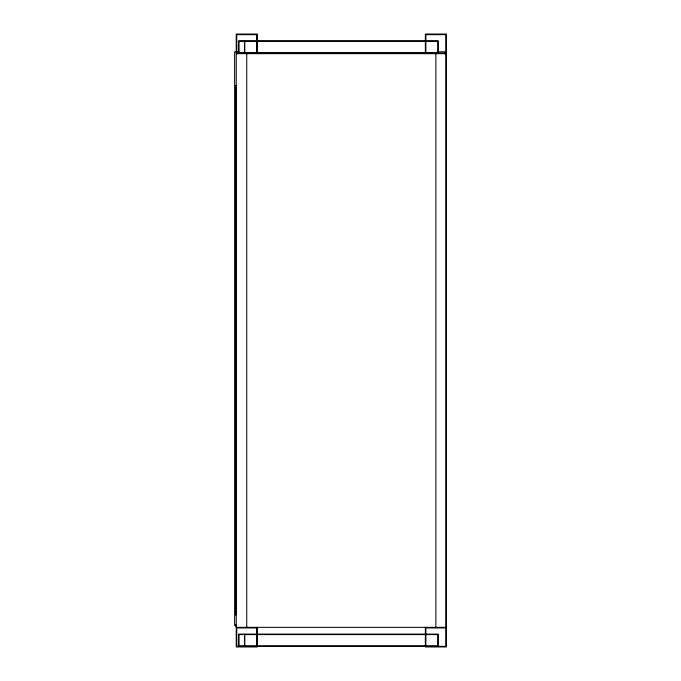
<?xml version="1.0" encoding="UTF-8"?>
<svg xmlns="http://www.w3.org/2000/svg" width="681" height="681" viewBox="0 0 681 681"><rect width="100%" height="100%" fill="white"/><g stroke="black" fill="none" stroke-linecap="round" stroke-linejoin="round"><path stroke-width="1.02" d="M238.827 51.773L234.622 51.773L234.622 625.447L236.724 625.447M437.33 51.773L444.761 51.773L444.761 53.901M445.851 53.05L236.767 53.05L236.767 34.663L256.728 34.663L256.728 53.05M236.239 53.663L446.378 53.663M236.239 627.337L446.378 627.337M445.851 626.724L445.851 34.663L425.889 34.663L425.889 53.05M438.189 53.075L438.189 40.817L238.648 40.817L238.648 53.075M438.189 646.363L438.189 634.105L238.648 634.105L238.648 646.363M435.874 53.663L435.874 627.337M425.889 646.337L425.889 627.95L445.851 627.95L445.851 646.337L236.767 646.337L236.767 627.95L256.728 627.95L256.728 646.337M425.361 53.663L425.361 34.05L446.378 34.05L446.378 646.95L425.361 646.95L425.361 627.337M257.256 53.663L257.256 34.05L236.239 34.05L236.239 646.95L257.256 646.95L257.256 627.337M246.743 53.663L246.743 627.337M244.777 40.817L244.777 53.075M244.777 634.105L244.777 646.363M244.53 41.303L244.53 52.582M244.53 634.59L244.53 645.869M235.711 85.636L235.711 615.181M235.711 624.596L235.711 626.724M437.943 41.303L238.895 41.303L238.895 52.582L437.943 52.582L437.943 41.303M437.943 634.59L238.895 634.59L238.895 645.869L437.943 645.869L437.943 634.59"/></g></svg>
